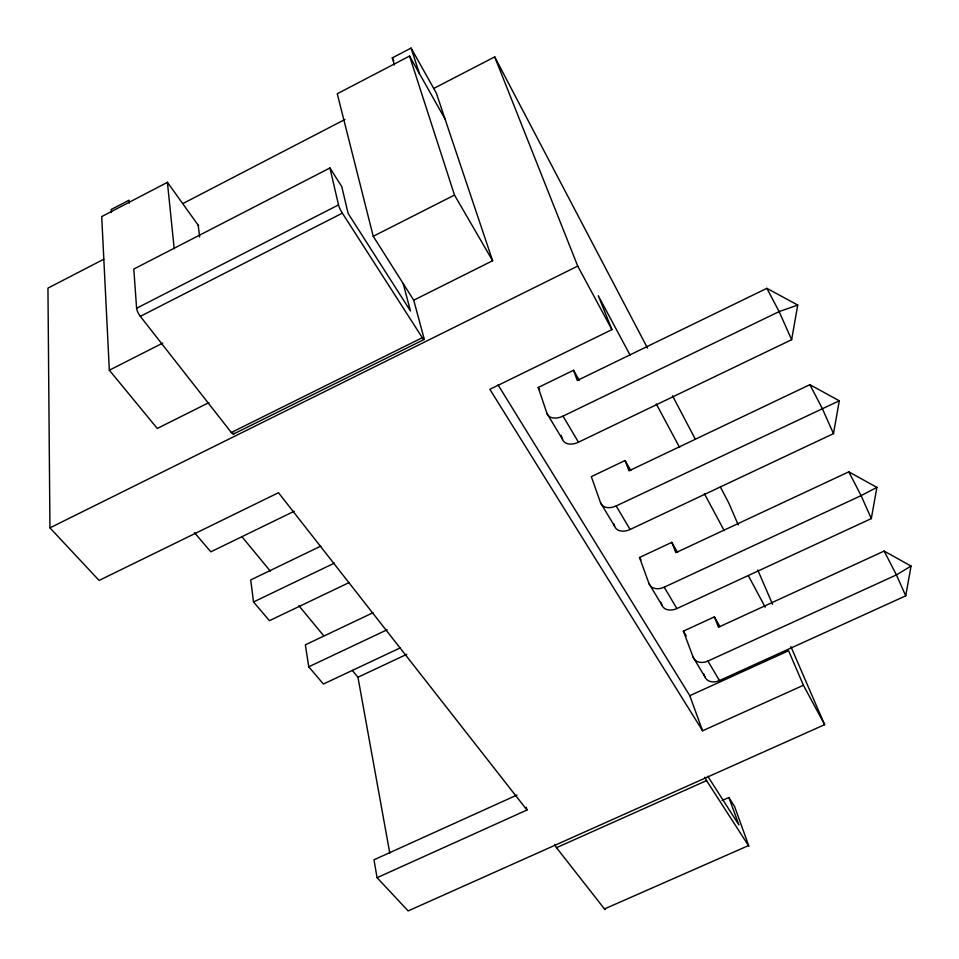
<?xml version="1.0" encoding="UTF-8"?>
<svg xmlns="http://www.w3.org/2000/svg" width="959" height="959" viewBox="0 0 959 959"><rect width="100%" height="100%" fill="white"/><g stroke="black" fill="none" stroke-linecap="round" stroke-linejoin="round"><path stroke-width="1.44" d="M791.643 339.702L797.732 305.058L766.864 288.335L577.282 380.495L573.542 370.282L538.215 387.484L546.99 413.461L562.549 439.402A14.253 9.338 -30.6 0 0 578.457 442.207L791.643 339.702L779.128 311.603L766.864 288.335M833.479 433.636L839.293 400.79L809.875 384.679L628.984 470.845L625.088 460.524L591.331 476.635L600.562 502.792L614.611 526.239A13.546 9.446 -30.3 0 0 630.087 529.488L833.479 433.636L822.199 408.294L809.875 384.679M871.323 518.603L876.886 487.376L848.787 471.84L675.819 552.696L671.815 542.35L639.509 557.479L649.051 583.683L661.83 604.985A12.923 9.506 -30 0 0 676.874 608.569L871.323 518.603L861.098 495.635L848.787 471.84M905.728 595.827L911.05 566.062L884.15 551.077L718.459 627.21L714.383 616.877L683.395 631.142L693.177 657.275L704.829 676.706A12.347 9.506 -29.7 0 0 719.454 680.566L905.728 595.827L896.413 574.921L884.15 551.077M911.05 566.062L896.413 574.921L707.922 661.063A12.503 9.506 -29.8 0 1 693.177 657.275M394.473 65.008L392.291 57.888L411.087 48.082L436.309 93.047L492.614 260.74L413.737 300.191L424.01 338.287A6.329 0.935 63.5 0 1 422.296 337.688L342.363 213.138A6.485 1.007 62.8 0 1 338.503 204.914L329.944 167.969L133.804 269.047L136.598 308.235A6.365 1.75 61.4 0 0 140.326 316.338L231.311 432.509A6.222 1.642 62.8 0 0 233.888 433.084M876.886 487.376L861.098 495.635L664.215 587.184A13.09 9.494 -30.1 0 1 649.051 583.683M198.645 225.821L167.417 182.33L101.714 216.59L109.338 370.198L157.264 428.445L208.87 402.636M445.012 118.94L409.553 56.066L337.256 93.754L373.231 236.286L413.737 300.191M183.049 203.476L344.928 119.479M103.8 259.218L47.95 288.12L49.94 527.858L99.101 580.435L278.47 492.71L526.982 810.019L377.067 877.689L373.986 859.791L517.033 794.999M433.552 88.552L494.712 56.893L647.505 348.093M136.598 308.235L338.503 204.914M140.326 316.338L342.363 213.138M109.338 370.198L162.778 343.082M373.231 236.286L454.494 195.061L409.553 56.066M231.311 432.509L422.296 337.688M233.493 434.055L424.01 339.522M49.94 527.858L577.726 266.087L494.712 56.893M630.099 355.094L598.26 295.708L611.938 329.62L489.869 389.33L702.575 730.782L803.426 685.265L824.632 724.668L408.15 910.918L377.067 877.689M294.209 511.243L210.812 551.833L194.449 532.617M546.99 413.461A14.457 9.29 -30.6 0 0 563.029 416.122L779.128 311.603L797.732 305.058M320.786 546.127L250.707 579.943L253.524 601.976L269.443 620.665L349.196 582.533M253.524 601.976L334.415 563.101M372.991 612.729L305.358 644.832L308.738 666.805L323.411 684.031L400.394 647.816M600.562 502.792A13.738 9.422 -30.4 0 0 616.158 505.932L839.293 400.79M308.738 666.805L387.16 629.751M389.833 853.33L357.947 677.246L406.748 654.326M498.057 384.907L689.785 695.671L788.574 650.741L803.426 685.265M554.686 844.435A4.843 0.947 66.6 0 0 556.484 847.684L706.579 780.602L748.943 846.317L734.57 806.483L728.888 797.504L722.091 800.525M556.484 847.684L604.47 908.952L748.332 845.67M241.824 536.584L270.378 571.18M298.932 605.764L323.686 635.745M352.229 670.329L357.947 677.246M707.766 776.215L738.909 824.956L728.888 797.504M329.944 167.969L341.776 186.645L348.141 213.449L410.464 310.968L403.188 283.564M706.579 780.602L704.841 777.269M538.215 387.484L539.689 389.953M639.509 557.479L641.008 559.984M683.395 631.142L686.296 636.009M563.029 416.122L578.457 442.207M616.158 505.932L630.087 529.488M664.215 587.184L676.874 608.569M707.922 661.063L719.454 680.566M454.494 195.061L492.614 260.74M573.542 370.282L579.236 380.255M625.088 460.524L630.782 470.509M671.815 542.35L677.605 552.492M714.383 616.877L720.005 626.718M392.291 57.888L393.765 60.489M577.726 266.087L611.938 329.62M656.28 403.931L679.619 447.481M704.385 493.681L724.189 530.639M748.248 575.508L765.222 607.191M672.499 395.743L695.419 439.414M720.425 487.064L728.756 502.948L738.226 524.849M757.754 570.018L772.558 604.23M790.899 646.666L824.632 724.668M703.786 673.949L704.829 676.706M660.811 602.228L661.83 604.985M689.785 695.671L702.575 730.782M613.628 523.482L614.611 526.239M561.135 435.29L562.549 439.402M411.087 48.082L419.407 73.531M526.299 807.334L526.982 810.019M198.189 225.173L199.628 236.981M167.417 182.33L174.214 248.765M129.309 203.116L129.093 200.167L111.244 209.482L111.412 212.454M605.357 908.676A4.435 0.815 66.9 0 1 604.47 908.952"/></g></svg>
